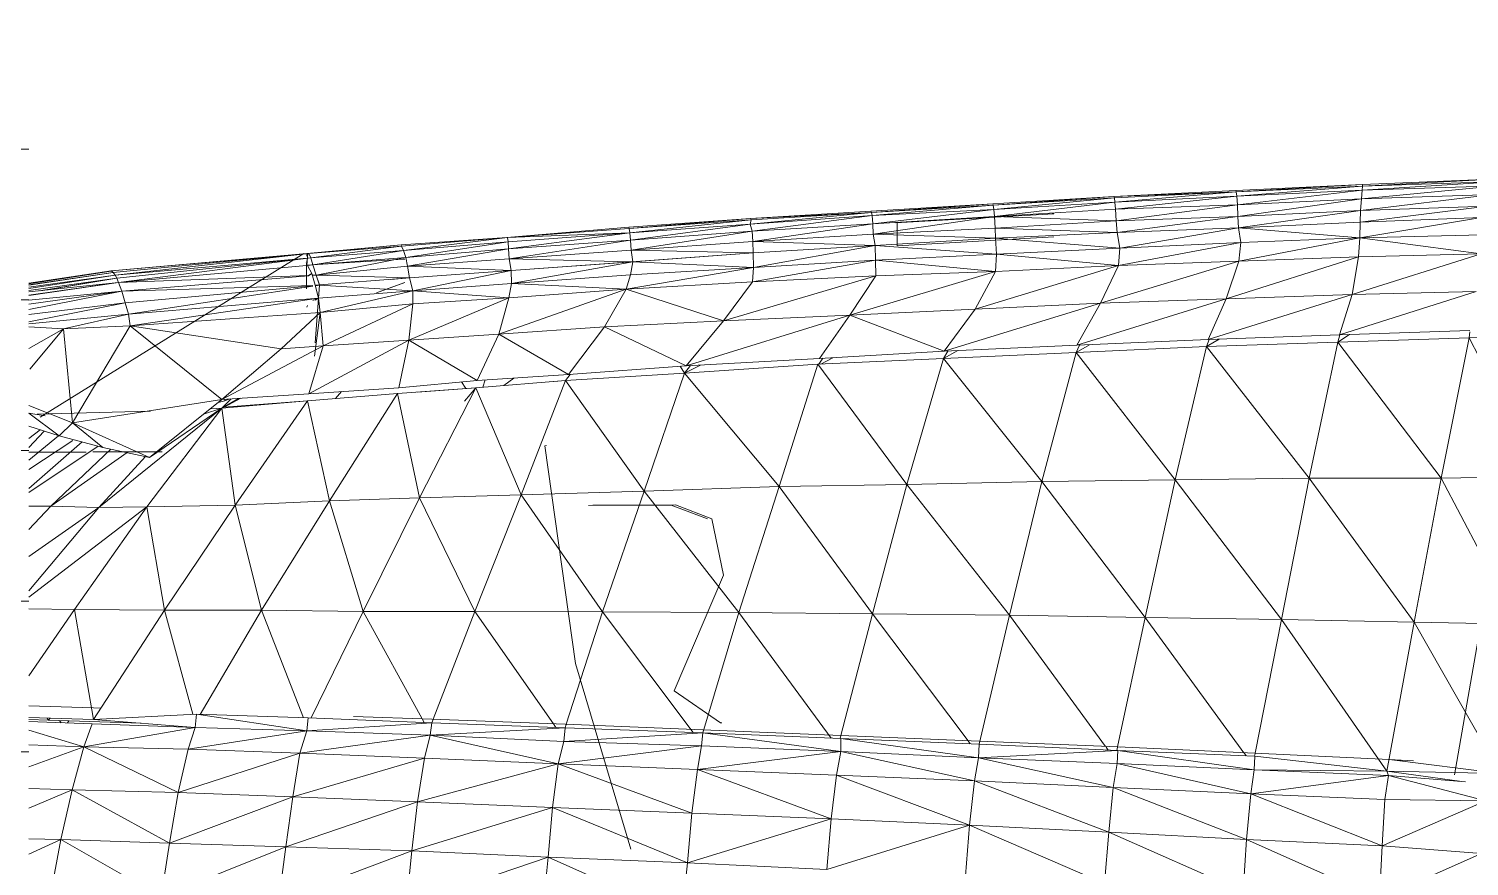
# Model space of a CAD drawing. Header units: inches. Extents: x -4179 to 1631, y -360 to 585.
# Drawn here: x -2059.8 to -2021.55, y 13.77 to 36 of the extents above; entities that cross this region are included whole.
import ezdxf

# ---------------------------------------------------------------- set-up
doc = ezdxf.new("R2010")
doc.units = ezdxf.units.IN
doc.header["$MEASUREMENT"] = 0
for name, color, linetype, lineweight in [('0-1', 7, 'Continuous', 5), ('0-3', 8, 'Continuous', 9), ('A-GENM', 5, 'Continuous', 9), ('A-WALL-PATT-1', 251, 'Continuous', 9)]:
    doc.layers.add(name, color=color, linetype=linetype, lineweight=lineweight)

# ---------------------------------------------------------------- blocks, each defined once
blk = doc.blocks.new('Land_Rover_Evoque_-_SUV_Car_Vehicle_Automobile_13067 - Land Rover EVOQUE_dwg-1230547-BUILDING ELEVATION - WEST')
at = {"layer": 'A-GENM'}
for p, q in [((-2024.385, 31.864), (-2027.754, 31.708)), ((-2024.385, 31.864), (-2027.74, 31.671)), ((-2024.39, 31.827), (-2027.74, 31.671)), ((-2024.39, 31.827), (-2027.724, 31.556)), ((-2020.812, 31.831), (-2024.414, 31.483)), ((-2020.732, 31.945), (-2024.393, 31.713)), ((-2020.812, 31.831), (-2024.393, 31.713)), ((-2024.393, 31.713), (-2024.39, 31.827)), ((-2020.707, 32.021), (-2024.39, 31.827)), ((-2020.732, 31.945), (-2024.39, 31.827)), ((-2024.385, 31.864), (-2024.39, 31.827)), ((-2020.707, 32.021), (-2024.385, 31.864)), ((-2030.989, 31.552), (-2034.204, 31.357)), ((-2030.989, 31.552), (-2034.19, 31.32)), ((-2034.19, 31.32), (-2030.975, 31.514)), ((-2034.174, 31.206), (-2030.975, 31.514)), ((-2030.959, 31.4), (-2034.174, 31.206)), ((-2030.959, 31.4), (-2034.156, 31.015)), ((-2027.754, 31.708), (-2030.989, 31.552)), ((-2030.989, 31.552), (-2027.74, 31.671)), ((-2030.989, 31.552), (-2030.975, 31.514)), ((-2027.74, 31.671), (-2030.975, 31.514)), ((-2030.959, 31.4), (-2030.975, 31.514)), ((-2027.74, 31.671), (-2030.959, 31.4)), ((-2027.724, 31.556), (-2030.959, 31.4)), ((-2030.942, 31.209), (-2030.959, 31.4)), ((-2027.724, 31.556), (-2030.942, 31.209)), ((-2027.754, 31.708), (-2027.74, 31.671)), ((-2027.724, 31.556), (-2027.74, 31.671)), ((-2024.393, 31.713), (-2027.724, 31.556)), ((-2027.724, 31.556), (-2027.707, 31.327)), ((-2024.393, 31.713), (-2027.707, 31.327)), ((-2024.414, 31.483), (-2027.707, 31.327)), ((-2024.414, 31.483), (-2027.693, 31.021)), ((-2020.929, 31.601), (-2024.438, 31.177)), ((-2024.414, 31.483), (-2024.438, 31.177)), ((-2024.393, 31.713), (-2024.414, 31.483)), ((-2020.929, 31.601), (-2024.414, 31.483)), ((-2040.643, 30.816), (-2037.425, 31.125)), ((-2040.643, 30.816), (-2037.409, 31.049)), ((-2040.633, 30.968), (-2037.437, 31.162)), ((-2037.425, 31.125), (-2040.633, 30.968)), ((-2040.621, 30.931), (-2037.425, 31.125)), ((-2040.588, 30.625), (-2037.409, 31.049)), ((-2037.437, 31.162), (-2034.204, 31.357)), ((-2037.425, 31.125), (-2037.437, 31.162)), ((-2037.425, 31.125), (-2034.204, 31.357)), ((-2037.425, 31.125), (-2034.19, 31.32)), ((-2037.409, 31.049), (-2037.425, 31.125)), ((-2037.409, 31.049), (-2034.19, 31.32)), ((-2034.174, 31.206), (-2037.409, 31.049)), ((-2037.392, 30.82), (-2037.409, 31.049)), ((-2034.174, 31.206), (-2037.392, 30.82)), ((-2034.156, 31.015), (-2037.392, 30.82)), ((-2034.156, 31.015), (-2037.377, 30.552)), ((-2036.784, 30.854), (-2032.585, 31.091)), ((-2034.19, 31.32), (-2034.204, 31.357)), ((-2034.174, 31.206), (-2034.19, 31.32)), ((-2034.156, 31.015), (-2034.174, 31.206)), ((-2030.942, 31.209), (-2034.156, 31.015)), ((-2034.156, 31.015), (-2030.927, 30.903)), ((-2034.156, 31.015), (-2034.143, 30.709)), ((-2032.625, 31.088), (-2032.585, 31.091)), ((-2027.707, 31.327), (-2030.942, 31.209)), ((-2030.942, 31.209), (-2030.927, 30.903)), ((-2027.707, 31.327), (-2030.927, 30.903)), ((-2027.693, 31.021), (-2030.927, 30.903)), ((-2027.693, 31.021), (-2030.897, 30.596)), ((-2027.707, 31.327), (-2027.693, 31.021)), ((-2024.438, 31.177), (-2027.693, 31.021)), ((-2027.693, 31.021), (-2027.681, 30.714)), ((-2024.438, 31.177), (-2027.681, 30.714)), ((-2021.231, 30.989), (-2024.455, 30.449)), ((-2021.069, 31.295), (-2024.447, 30.871)), ((-2024.438, 31.177), (-2024.447, 30.871)), ((-2021.231, 30.989), (-2024.447, 30.871)), ((-2024.447, 30.871), (-2021.231, 30.989)), ((-2024.438, 31.177), (-2021.069, 31.295)), ((-2047.103, 30.463), (-2043.868, 30.735)), ((-2047.103, 30.463), (-2043.855, 30.697)), ((-2043.855, 30.697), (-2047.089, 30.464)), ((-2043.868, 30.735), (-2040.633, 30.968)), ((-2043.868, 30.735), (-2043.855, 30.697)), ((-2043.855, 30.697), (-2040.633, 30.968)), ((-2043.855, 30.697), (-2040.621, 30.931)), ((-2043.855, 30.697), (-2043.84, 30.583)), ((-2043.84, 30.583), (-2040.621, 30.931)), ((-2043.84, 30.583), (-2040.643, 30.816)), ((-2043.823, 30.392), (-2040.643, 30.816)), ((-2040.588, 30.625), (-2043.823, 30.392)), ((-2040.588, 30.625), (-2043.809, 30.124)), ((-2040.643, 30.816), (-2040.621, 30.931)), ((-2040.588, 30.625), (-2040.643, 30.816)), ((-2040.621, 30.931), (-2040.633, 30.968)), ((-2037.392, 30.82), (-2040.588, 30.625)), ((-2040.574, 30.357), (-2040.588, 30.625)), ((-2037.392, 30.82), (-2040.574, 30.357)), ((-2037.377, 30.552), (-2037.392, 30.82)), ((-2034.143, 30.709), (-2037.377, 30.552)), ((-2036.784, 30.854), (-2036.743, 30.857)), ((-2036.743, 30.857), (-2036.743, 30.242)), ((-2030.927, 30.903), (-2034.143, 30.709)), ((-2034.143, 30.709), (-2030.897, 30.596)), ((-2034.143, 30.709), (-2034.131, 30.44)), ((-2030.897, 30.596), (-2034.131, 30.44)), ((-2034.131, 30.44), (-2030.897, 30.596)), ((-2030.927, 30.903), (-2030.897, 30.596)), ((-2030.897, 30.596), (-2027.681, 30.714)), ((-2030.897, 30.596), (-2027.681, 30.714)), ((-2030.897, 30.596), (-2030.829, 30.175)), ((-2027.681, 30.714), (-2030.829, 30.175)), ((-2024.447, 30.871), (-2027.681, 30.714)), ((-2027.681, 30.714), (-2024.447, 30.871)), ((-2027.681, 30.714), (-2024.455, 30.449)), ((-2027.681, 30.714), (-2027.613, 30.331)), ((-2024.447, 30.871), (-2024.455, 30.449)), ((-2052.417, 30.037), (-2049.913, 30.269)), ((-2052.365, 30.037), (-2049.913, 30.269)), ((-2052.365, 30.037), (-2049.9, 30.231)), ((-2052.311, 29.923), (-2049.9, 30.231)), ((-2047.103, 30.463), (-2049.913, 30.269)), ((-2049.913, 30.269), (-2049.9, 30.231)), ((-2047.089, 30.464), (-2049.9, 30.231)), ((-2047.103, 30.463), (-2049.9, 30.231)), ((-2049.847, 30.117), (-2049.9, 30.231)), ((-2047.089, 30.464), (-2049.847, 30.117)), ((-2049.847, 30.117), (-2047.074, 30.35)), ((-2049.792, 29.926), (-2047.074, 30.35)), ((-2047.103, 30.463), (-2047.089, 30.464)), ((-2047.089, 30.464), (-2043.84, 30.583)), ((-2047.089, 30.464), (-2047.074, 30.35)), ((-2047.074, 30.35), (-2043.84, 30.583)), ((-2047.058, 30.159), (-2047.074, 30.35)), ((-2047.058, 30.159), (-2043.84, 30.583)), ((-2043.823, 30.392), (-2047.058, 30.159)), ((-2043.823, 30.392), (-2047.045, 29.891)), ((-2043.823, 30.392), (-2043.84, 30.583)), ((-2043.809, 30.124), (-2043.823, 30.392)), ((-2040.574, 30.357), (-2043.809, 30.124)), ((-2037.377, 30.552), (-2040.574, 30.357)), ((-2040.574, 30.357), (-2037.327, 30.246)), ((-2040.574, 30.357), (-2040.562, 30.051)), ((-2037.327, 30.246), (-2040.562, 30.051)), ((-2040.562, 30.051), (-2037.327, 30.246)), ((-2037.327, 30.246), (-2040.553, 29.667)), ((-2037.377, 30.552), (-2034.131, 30.44)), ((-2037.377, 30.552), (-2037.327, 30.246)), ((-2034.131, 30.44), (-2037.327, 30.246)), ((-2037.327, 30.246), (-2034.131, 30.44)), ((-2037.327, 30.246), (-2034.102, 30.018)), ((-2037.327, 30.246), (-2037.318, 29.862)), ((-2032.584, 30.476), (-2036.743, 30.242)), ((-2034.131, 30.44), (-2034.102, 30.018)), ((-2034.131, 30.44), (-2030.829, 30.175)), ((-2030.861, 29.714), (-2027.613, 30.331)), ((-2030.829, 30.175), (-2027.613, 30.331)), ((-2027.666, 29.832), (-2024.455, 30.449)), ((-2027.666, 29.832), (-2027.613, 30.331)), ((-2024.455, 30.449), (-2027.613, 30.331)), ((-2024.489, 29.95), (-2024.455, 30.449)), ((-2021.201, 30.528), (-2024.455, 30.449)), ((-2021.234, 30.029), (-2024.455, 30.449)), ((-2059.498, 25.689), (-2052.493, 30.036)), ((-2052.417, 30.037), (-2057.615, 29.572)), ((-2052.417, 30.037), (-2057.605, 29.572)), ((-2052.365, 30.037), (-2057.605, 29.572)), ((-2052.365, 30.037), (-2057.557, 29.534)), ((-2052.365, 30.037), (-2057.509, 29.458)), ((-2052.311, 29.923), (-2057.509, 29.458)), ((-2052.311, 29.923), (-2057.461, 29.382)), ((-2052.311, 29.923), (-2057.414, 29.267)), ((-2052.429, 29.728), (-2052.391, 30.035)), ((-2049.857, 29.883), (-2052.429, 29.728)), ((-2052.417, 30.037), (-2052.365, 30.037)), ((-2052.417, 29.969), (-2052.417, 30.037)), ((-2052.417, 30.037), (-2052.365, 30.037)), ((-2052.391, 30.035), (-2052.416, 29.729)), ((-2049.857, 29.883), (-2052.416, 29.729)), ((-2052.365, 30.037), (-2052.311, 29.923)), ((-2052.365, 30.037), (-2052.311, 29.923)), ((-2052.311, 29.923), (-2049.847, 30.117)), ((-2052.311, 29.923), (-2052.257, 29.732)), ((-2052.311, 29.923), (-2052.257, 29.732)), ((-2052.257, 29.732), (-2049.847, 30.117)), ((-2052.257, 29.732), (-2049.792, 29.926)), ((-2052.166, 29.464), (-2049.792, 29.926)), ((-2049.857, 29.883), (-2049.816, 29.886)), ((-2049.792, 29.926), (-2049.847, 30.117)), ((-2047.058, 30.159), (-2049.792, 29.926)), ((-2049.74, 29.697), (-2049.792, 29.926)), ((-2049.74, 29.697), (-2047.058, 30.159)), ((-2047.045, 29.891), (-2049.74, 29.697)), ((-2047.045, 29.891), (-2047.058, 30.159)), ((-2043.809, 30.124), (-2047.045, 29.891)), ((-2043.797, 29.818), (-2047.045, 29.891)), ((-2047.045, 29.891), (-2046.993, 29.585)), ((-2043.809, 30.124), (-2040.562, 30.051)), ((-2043.809, 30.124), (-2043.758, 29.818)), ((-2040.562, 30.051), (-2043.797, 29.818)), ((-2040.562, 30.051), (-2043.758, 29.818)), ((-2037.318, 29.862), (-2040.586, 29.284)), ((-2040.562, 30.051), (-2040.553, 29.667)), ((-2037.318, 29.862), (-2040.553, 29.667)), ((-2034.102, 30.018), (-2037.318, 29.862)), ((-2037.318, 29.862), (-2037.313, 29.44)), ((-2037.318, 29.862), (-2034.135, 29.558)), ((-2034.102, 30.018), (-2034.135, 29.558)), ((-2034.102, 30.018), (-2030.829, 30.175)), ((-2034.102, 30.018), (-2030.861, 29.714)), ((-2031.339, 28.715), (-2027.666, 29.832)), ((-2030.861, 29.714), (-2030.829, 30.175)), ((-2030.861, 29.714), (-2027.666, 29.832)), ((-2028.008, 28.833), (-2024.489, 29.95)), ((-2028.008, 28.833), (-2027.666, 29.832)), ((-2024.489, 29.95), (-2027.666, 29.832)), ((-2024.657, 28.951), (-2021.234, 30.029)), ((-2024.657, 28.951), (-2024.489, 29.95)), ((-2021.234, 30.029), (-2024.489, 29.95)), ((-2059.799, 29.25), (-2057.615, 29.572)), ((-2059.799, 29.249), (-2057.605, 29.572)), ((-2059.799, 29.25), (-2057.623, 29.57)), ((-2059.799, 29.234), (-2057.615, 29.57)), ((-2059.799, 29.204), (-2057.557, 29.534)), ((-2059.799, 29.198), (-2057.557, 29.534)), ((-2059.799, 29.143), (-2057.509, 29.458)), ((-2059.799, 29.109), (-2057.509, 29.458)), ((-2057.615, 29.572), (-2057.623, 29.57)), ((-2057.605, 29.572), (-2057.615, 29.572)), ((-2057.557, 29.534), (-2057.605, 29.572)), ((-2057.509, 29.458), (-2057.557, 29.534)), ((-2057.509, 29.458), (-2057.461, 29.382)), ((-2052.424, 29.717), (-2057.414, 29.267)), ((-2052.381, 29.456), (-2057.414, 29.267)), ((-2052.411, 29.732), (-2052.431, 29.79)), ((-2052.429, 29.728), (-2052.429, 29.102)), ((-2052.416, 29.729), (-2052.403, 29.73)), ((-2052.257, 29.732), (-2052.403, 29.719)), ((-2052.282, 29.503), (-2052.403, 29.719)), ((-2052.282, 29.503), (-2052.375, 29.449)), ((-2052.373, 29.44), (-2052.282, 29.503)), ((-2052.193, 29.196), (-2052.282, 29.503)), ((-2052.166, 29.464), (-2052.269, 29.46)), ((-2052.166, 29.464), (-2052.268, 29.456)), ((-2052.257, 29.732), (-2052.166, 29.464)), ((-2052.257, 29.732), (-2052.166, 29.464)), ((-2052.166, 29.464), (-2049.74, 29.697)), ((-2052.166, 29.464), (-2052.08, 29.205)), ((-2052.166, 29.464), (-2052.077, 29.196)), ((-2052.166, 29.464), (-2049.689, 29.39)), ((-2046.993, 29.585), (-2049.74, 29.697)), ((-2049.74, 29.697), (-2049.689, 29.39)), ((-2046.993, 29.585), (-2049.689, 29.39)), ((-2046.993, 29.585), (-2049.689, 29.39)), ((-2046.993, 29.585), (-2049.604, 29.045)), ((-2043.758, 29.818), (-2046.993, 29.585)), ((-2043.797, 29.818), (-2046.993, 29.585)), ((-2046.993, 29.585), (-2046.984, 29.24)), ((-2043.758, 29.818), (-2046.984, 29.24)), ((-2043.827, 29.472), (-2046.984, 29.24)), ((-2040.553, 29.667), (-2043.936, 29.089)), ((-2043.827, 29.472), (-2043.936, 29.089)), ((-2043.758, 29.818), (-2043.827, 29.472)), ((-2040.553, 29.667), (-2043.827, 29.472)), ((-2043.758, 29.818), (-2040.553, 29.667)), ((-2040.553, 29.667), (-2040.586, 29.284)), ((-2034.135, 29.558), (-2038.001, 28.402)), ((-2037.313, 29.44), (-2034.135, 29.558)), ((-2030.861, 29.714), (-2034.67, 28.559)), ((-2034.135, 29.558), (-2034.67, 28.559)), ((-2034.135, 29.558), (-2030.861, 29.714)), ((-2030.861, 29.714), (-2031.339, 28.715)), ((-2059.799, 29.055), (-2057.461, 29.382)), ((-2059.799, 29.015), (-2057.414, 29.267)), ((-2057.414, 29.267), (-2059.799, 28.921)), ((-2057.414, 29.267), (-2059.799, 28.927)), ((-2059.517, 29.045), (-2057.461, 29.382)), ((-2059.481, 29.048), (-2057.461, 29.382)), ((-2057.414, 29.267), (-2057.461, 29.382)), ((-2057.414, 29.267), (-2057.326, 29.037)), ((-2052.376, 29.447), (-2057.326, 29.037)), ((-2052.255, 29.191), (-2057.326, 29.037)), ((-2052.253, 29.18), (-2057.238, 28.731)), ((-2052.258, 29.169), (-2057.152, 28.424)), ((-2052.193, 29.196), (-2049.689, 29.39)), ((-2052.193, 29.196), (-2052.112, 29.193)), ((-2052.106, 28.851), (-2052.192, 29.193)), ((-2052.077, 29.196), (-2052.189, 29.179)), ((-2052.077, 29.196), (-2052.106, 28.851)), ((-2052.077, 29.196), (-2049.604, 29.045)), ((-2050.568, 28.992), (-2049.816, 29.271)), ((-2050.453, 29.033), (-2049.816, 29.271)), ((-2050.186, 29.35), (-2049.689, 29.39)), ((-2049.689, 29.39), (-2049.604, 29.045)), ((-2046.984, 29.24), (-2049.604, 29.045)), ((-2043.936, 29.089), (-2047.321, 27.895)), ((-2046.984, 29.24), (-2047.055, 28.856)), ((-2047.055, 28.856), (-2043.936, 29.089)), ((-2046.984, 29.24), (-2043.936, 29.089)), ((-2043.936, 29.089), (-2044.509, 28.09)), ((-2043.936, 29.089), (-2040.586, 29.284)), ((-2043.936, 29.089), (-2041.351, 28.246)), ((-2037.313, 29.44), (-2041.351, 28.246)), ((-2040.586, 29.284), (-2041.351, 28.246)), ((-2040.586, 29.284), (-2037.313, 29.44)), ((-2037.313, 29.44), (-2038.001, 28.402)), ((-2059.799, 28.794), (-2057.326, 29.037)), ((-2059.799, 28.696), (-2057.326, 29.037)), ((-2059.799, 28.55), (-2057.326, 29.037)), ((-2059.799, 28.415), (-2057.238, 28.731)), ((-2059.799, 28.223), (-2057.238, 28.731)), ((-2057.326, 29.037), (-2057.238, 28.731)), ((-2057.238, 28.731), (-2057.152, 28.424)), ((-2057.152, 28.424), (-2052.106, 28.851)), ((-2057.107, 28.118), (-2052.106, 28.851)), ((-2052.253, 28.788), (-2052.106, 28.851)), ((-2052.198, 28.8), (-2052.106, 28.851)), ((-2052.106, 28.851), (-2052.191, 27.666)), ((-2052.106, 28.851), (-2049.604, 29.045)), ((-2052.062, 28.467), (-2052.106, 28.851)), ((-2052.062, 28.467), (-2052.106, 28.851)), ((-2052.062, 28.467), (-2049.604, 29.045)), ((-2052.062, 28.467), (-2049.598, 28.7)), ((-2049.598, 28.7), (-2051.981, 27.584)), ((-2047.055, 28.856), (-2049.708, 27.74)), ((-2049.598, 28.7), (-2049.708, 27.74)), ((-2049.604, 29.045), (-2049.598, 28.7)), ((-2049.604, 29.045), (-2047.055, 28.856)), ((-2049.598, 28.7), (-2047.055, 28.856)), ((-2047.055, 28.856), (-2047.321, 27.895)), ((-2035.494, 27.444), (-2031.339, 28.715)), ((-2034.67, 28.559), (-2031.339, 28.715)), ((-2031.972, 27.601), (-2028.008, 28.833)), ((-2031.339, 28.715), (-2031.972, 27.601)), ((-2031.339, 28.715), (-2028.008, 28.833)), ((-2028.487, 27.757), (-2024.657, 28.951)), ((-2028.008, 28.833), (-2028.487, 27.757)), ((-2028.008, 28.833), (-2024.657, 28.951)), ((-2025.001, 27.875), (-2021.366, 29.03)), ((-2024.657, 28.951), (-2025.001, 27.875)), ((-2024.657, 28.951), (-2021.366, 29.03)), ((-2019.716, 28.992), (-2021.948, 16.199)), ((-2059.799, 28.168), (-2057.152, 28.424)), ((-2058.88, 28.039), (-2057.152, 28.424)), ((-2057.107, 28.118), (-2057.152, 28.424)), ((-2057.107, 28.118), (-2052.062, 28.467)), ((-2053.097, 27.506), (-2052.062, 28.467)), ((-2052.062, 28.467), (-2053.097, 27.506)), ((-2052.403, 28.654), (-2052.415, 28.615)), ((-2052.062, 28.467), (-2052.216, 27.315)), ((-2052.062, 28.467), (-2051.981, 27.584)), ((-2038.001, 28.402), (-2042.349, 27.054)), ((-2038.001, 28.402), (-2041.351, 28.246)), ((-2038.001, 28.402), (-2038.806, 27.249)), ((-2034.67, 28.559), (-2038.001, 28.402)), ((-2038.001, 28.402), (-2035.494, 27.444)), ((-2034.67, 28.559), (-2035.494, 27.444)), ((-2059.799, 28.086), (-2058.88, 28.039)), ((-2059.799, 27.519), (-2058.88, 28.039)), ((-2059.769, 26.966), (-2058.88, 28.039)), ((-2058.88, 28.039), (-2057.107, 28.118)), ((-2058.64, 25.543), (-2058.88, 28.039)), ((-2058.64, 25.543), (-2057.107, 28.118)), ((-2057.107, 28.118), (-2053.097, 27.506)), ((-2057.107, 28.118), (-2054.672, 26.161)), ((-2044.509, 28.09), (-2047.321, 27.895)), ((-2044.509, 28.09), (-2045.468, 26.821)), ((-2041.351, 28.246), (-2044.509, 28.09)), ((-2044.509, 28.09), (-2042.349, 27.054)), ((-2041.351, 28.246), (-2042.349, 27.054)), ((-2025.001, 27.875), (-2021.536, 27.993)), ((-2021.533, 27.96), (-2021.555, 27.801)), ((-2054.672, 26.161), (-2051.981, 27.584)), ((-2053.097, 27.506), (-2051.981, 27.584)), ((-2049.708, 27.74), (-2052.36, 26.316)), ((-2051.981, 27.584), (-2052.36, 26.316)), ((-2049.708, 27.74), (-2051.981, 27.584)), ((-2049.708, 27.74), (-2049.973, 26.472)), ((-2047.321, 27.895), (-2049.708, 27.74)), ((-2049.708, 27.74), (-2047.894, 26.665)), ((-2047.321, 27.895), (-2047.894, 26.665)), ((-2047.321, 27.895), (-2045.468, 26.821)), ((-2035.494, 27.444), (-2031.972, 27.601)), ((-2031.991, 27.408), (-2028.525, 27.565)), ((-2031.99, 27.408), (-2031.632, 27.616)), ((-2031.899, 27.604), (-2031.99, 27.408)), ((-2031.972, 27.601), (-2028.487, 27.757)), ((-2029.361, 24.03), (-2028.525, 27.565)), ((-2028.525, 27.565), (-2028.19, 27.767)), ((-2028.456, 27.758), (-2028.525, 27.565)), ((-2028.525, 27.565), (-2025.041, 27.683)), ((-2025.8, 24.071), (-2028.525, 27.565)), ((-2028.487, 27.757), (-2025.001, 27.875)), ((-2025.8, 24.071), (-2025.041, 27.683)), ((-2025.041, 27.683), (-2021.555, 27.801)), ((-2022.296, 24.074), (-2025.041, 27.683)), ((-2025.04, 27.683), (-2024.729, 27.884)), ((-2024.991, 27.878), (-2025.04, 27.683)), ((-2022.296, 24.074), (-2021.555, 27.801)), ((-2022.296, 24.074), (-2021.555, 27.801)), ((-2021.555, 27.801), (-2019.052, 27.88)), ((-2019.657, 24.114), (-2021.555, 27.801)), ((-2053.097, 27.506), (-2054.672, 26.161)), ((-2038.806, 27.249), (-2042.349, 27.054)), ((-2038.845, 27.095), (-2035.514, 27.252)), ((-2038.717, 27.254), (-2038.82, 27.096)), ((-2035.494, 27.444), (-2038.806, 27.249)), ((-2038.767, 27.099), (-2038.449, 27.27)), ((-2036.487, 23.909), (-2035.514, 27.252)), ((-2035.514, 27.252), (-2035.129, 27.46)), ((-2035.399, 27.448), (-2035.514, 27.252)), ((-2035.514, 27.252), (-2031.991, 27.408)), ((-2032.905, 23.989), (-2035.514, 27.252)), ((-2032.905, 23.989), (-2031.991, 27.408)), ((-2029.361, 24.03), (-2031.991, 27.408)), ((-2045.468, 26.821), (-2047.894, 26.665)), ((-2045.545, 26.667), (-2042.388, 26.862)), ((-2045.545, 26.667), (-2045.428, 26.824)), ((-2042.349, 27.054), (-2045.468, 26.821)), ((-2043.456, 23.731), (-2042.388, 26.862)), ((-2042.506, 27.042), (-2042.388, 26.862)), ((-2042.388, 26.862), (-2038.845, 27.095)), ((-2042.388, 26.862), (-2041.963, 27.075)), ((-2042.388, 26.862), (-2042.233, 27.06)), ((-2039.876, 23.848), (-2042.388, 26.862)), ((-2039.876, 23.848), (-2038.845, 27.095)), ((-2036.487, 23.909), (-2038.845, 27.095)), ((-2049.973, 26.472), (-2052.36, 26.316)), ((-2050.012, 26.318), (-2047.933, 26.473)), ((-2047.894, 26.665), (-2049.973, 26.472)), ((-2049.476, 26.353), (-2047.933, 26.473)), ((-2049.426, 23.553), (-2047.933, 26.473)), ((-2048.192, 26.454), (-2048.308, 26.627)), ((-2047.933, 26.473), (-2048.228, 26.12)), ((-2047.933, 26.473), (-2047.977, 26.412)), ((-2047.933, 26.473), (-2045.545, 26.667)), ((-2046.73, 23.632), (-2047.933, 26.473)), ((-2047.742, 26.489), (-2047.68, 26.679)), ((-2047.184, 26.534), (-2046.919, 26.728)), ((-2046.73, 23.632), (-2045.545, 26.667)), ((-2045.862, 26.636), (-2045.545, 26.667)), ((-2043.456, 23.731), (-2045.545, 26.667)), ((-2058.64, 25.543), (-2054.672, 26.161)), ((-2056.593, 24.622), (-2054.672, 26.161)), ((-2054.775, 26.079), (-2054.595, 26.122)), ((-2054.673, 25.93), (-2054.229, 26.191)), ((-2054.673, 25.93), (-2054.426, 26.177)), ((-2054.673, 25.93), (-2052.4, 26.124)), ((-2054.672, 26.161), (-2052.36, 26.316)), ((-2054.622, 25.96), (-2052.4, 26.124)), ((-2054.616, 25.96), (-2054.17, 26.194)), ((-2054.491, 26.173), (-2054.595, 26.122)), ((-2054.591, 26.166), (-2054.595, 26.122)), ((-2054.318, 23.357), (-2052.4, 26.124)), ((-2054.318, 23.357), (-2052.4, 26.124)), ((-2052.4, 26.124), (-2050.012, 26.318)), ((-2052.4, 26.124), (-2050.012, 26.318)), ((-2051.814, 23.474), (-2052.4, 26.124)), ((-2051.814, 23.474), (-2050.012, 26.318)), ((-2051.656, 26.184), (-2051.496, 26.372)), ((-2049.426, 23.553), (-2050.012, 26.318)), ((-2059.799, 26.003), (-2058.64, 25.543)), ((-2059.799, 25.8), (-2058.991, 25.196)), ((-2059.799, 25.799), (-2059.363, 25.729)), ((-2059.578, 25.771), (-2058.264, 25.811)), ((-2056.564, 25.851), (-2058.264, 25.811)), ((-2057.94, 23.296), (-2054.673, 25.93)), ((-2056.668, 23.316), (-2054.673, 25.93)), ((-2054.673, 25.93), (-2056.593, 24.622)), ((-2054.673, 25.93), (-2055.161, 25.769)), ((-2054.977, 25.917), (-2054.673, 25.93)), ((-2054.318, 23.357), (-2054.673, 25.93)), ((-2059.799, 25.451), (-2058.991, 25.196)), ((-2059.799, 25.451), (-2058.991, 25.196)), ((-2059.799, 25.124), (-2059.498, 25.356)), ((-2059.799, 24.889), (-2059.388, 25.321)), ((-2058.991, 25.196), (-2058.64, 25.543)), ((-2058.64, 25.543), (-2057.83, 24.89)), ((-2058.64, 25.543), (-2056.593, 24.622)), ((-2059.799, 24.551), (-2059.007, 25.201)), ((-2059.799, 24.305), (-2058.628, 25.07)), ((-2059.799, 23.799), (-2058.382, 25.035)), ((-2059.799, 23.69), (-2057.954, 24.923)), ((-2058.991, 25.196), (-2057.83, 24.89)), ((-2058.991, 25.196), (-2057.83, 24.89)), ((-2057.83, 24.89), (-2056.593, 24.622)), ((-2057.83, 24.89), (-2056.593, 24.622)), ((-2046.057, 24.937), (-2046.096, 24.934)), ((-2046.096, 24.934), (-2045.283, 19.153)), ((-2058.273, 24.762), (-2059.799, 24.761)), ((-2059.799, 24.762), (-2059.111, 24.762)), ((-2059.213, 23.333), (-2057.622, 24.845)), ((-2059.213, 23.333), (-2057.622, 24.845)), ((-2059.213, 23.333), (-2057.188, 24.751)), ((-2058.103, 24.774), (-2056.254, 24.776)), ((-2057.94, 23.296), (-2056.702, 24.646)), ((-2019.657, 24.114), (-2022.296, 24.074)), ((-2043.456, 23.731), (-2046.73, 23.632)), ((-2043.456, 23.731), (-2044.564, 20.522)), ((-2039.876, 23.848), (-2043.456, 23.731)), ((-2040.944, 20.506), (-2043.456, 23.731)), ((-2040.944, 20.506), (-2039.876, 23.848)), ((-2036.487, 23.909), (-2039.876, 23.848)), ((-2037.4, 20.47), (-2039.876, 23.848)), ((-2037.4, 20.47), (-2036.487, 23.909)), ((-2032.905, 23.989), (-2036.487, 23.909)), ((-2033.761, 20.435), (-2036.487, 23.909)), ((-2033.761, 20.435), (-2032.905, 23.989)), ((-2029.361, 24.03), (-2032.905, 23.989)), ((-2030.16, 20.379), (-2032.905, 23.989)), ((-2029.361, 24.03), (-2030.16, 20.379)), ((-2029.361, 24.03), (-2025.8, 24.071)), ((-2029.361, 24.03), (-2026.54, 20.325)), ((-2026.54, 20.325), (-2025.8, 24.071)), ((-2025.8, 24.071), (-2022.296, 24.074)), ((-2025.8, 24.071), (-2023.017, 20.251)), ((-2023.017, 20.251), (-2022.296, 24.074)), ((-2022.296, 24.074), (-2023.017, 20.251)), ((-2020.263, 20.196), (-2022.296, 24.074)), ((-2059.799, 22.707), (-2059.213, 23.333)), ((-2059.213, 23.333), (-2059.799, 23.333)), ((-2059.799, 22.707), (-2059.213, 23.333)), ((-2057.94, 23.296), (-2059.213, 23.333)), ((-2054.318, 23.357), (-2056.668, 23.316)), ((-2054.318, 23.357), (-2056.198, 20.57)), ((-2056.198, 20.57), (-2054.318, 23.357)), ((-2051.814, 23.474), (-2054.318, 23.357)), ((-2053.617, 20.573), (-2054.318, 23.357)), ((-2051.814, 23.474), (-2053.617, 20.573)), ((-2049.426, 23.553), (-2051.814, 23.474)), ((-2050.919, 20.536), (-2051.814, 23.474)), ((-2049.426, 23.553), (-2050.919, 20.536)), ((-2046.73, 23.632), (-2049.426, 23.553)), ((-2047.953, 20.538), (-2049.426, 23.553)), ((-2046.73, 23.632), (-2047.953, 20.538)), ((-2044.564, 20.522), (-2046.73, 23.632)), ((-2042.745, 23.354), (-2044.939, 23.352)), ((-2042.627, 23.362), (-2044.821, 23.36)), ((-2041.782, 22.99), (-2042.745, 23.354)), ((-2041.664, 22.998), (-2042.627, 23.362)), ((-2056.668, 23.316), (-2059.799, 20.916)), ((-2059.799, 21.087), (-2057.94, 23.296)), ((-2057.94, 23.296), (-2059.799, 21.991)), ((-2056.668, 23.316), (-2058.585, 20.587)), ((-2056.668, 23.316), (-2057.94, 23.296)), ((-2056.198, 20.57), (-2056.668, 23.316)), ((-2041.355, 21.5), (-2041.664, 22.998)), ((-2042.661, 18.425), (-2041.355, 21.5)), ((-2058.585, 20.587), (-2059.799, 20.601)), ((-2058.585, 20.587), (-2059.799, 18.826)), ((-2056.198, 20.57), (-2058.585, 20.587)), ((-2058.585, 20.587), (-2058.078, 17.669)), ((-2056.198, 20.57), (-2058.078, 17.669)), ((-2056.198, 20.57), (-2058.078, 17.669)), ((-2053.617, 20.573), (-2056.198, 20.57)), ((-2056.198, 20.57), (-2055.445, 17.811)), ((-2053.617, 20.573), (-2055.247, 17.802)), ((-2050.919, 20.536), (-2053.617, 20.573)), ((-2053.617, 20.573), (-2052.506, 17.716)), ((-2050.919, 20.536), (-2052.303, 17.708)), ((-2047.953, 20.538), (-2050.919, 20.536)), ((-2050.919, 20.536), (-2049.352, 17.684)), ((-2047.953, 20.538), (-2049.06, 17.674)), ((-2044.564, 20.522), (-2047.953, 20.538)), ((-2047.953, 20.538), (-2045.871, 17.556)), ((-2044.564, 20.522), (-2045.53, 17.54)), ((-2040.944, 20.506), (-2044.564, 20.522)), ((-2042.156, 17.326), (-2044.564, 20.522)), ((-2040.944, 20.506), (-2041.906, 17.316)), ((-2037.4, 20.47), (-2040.944, 20.506)), ((-2038.494, 17.176), (-2040.944, 20.506)), ((-2037.4, 20.47), (-2038.237, 17.242)), ((-2033.761, 20.435), (-2037.4, 20.47)), ((-2034.86, 17.104), (-2037.4, 20.47)), ((-2033.761, 20.435), (-2034.564, 17.015)), ((-2030.16, 20.379), (-2033.761, 20.435)), ((-2031.209, 16.955), (-2033.761, 20.435)), ((-2030.16, 20.379), (-2030.891, 16.94)), ((-2030.16, 20.379), (-2026.54, 20.325)), ((-2030.16, 20.379), (-2027.534, 16.785)), ((-2026.54, 20.325), (-2027.24, 16.77)), ((-2026.54, 20.325), (-2023.017, 20.251)), ((-2026.54, 20.325), (-2023.738, 16.294)), ((-2023.017, 20.251), (-2023.738, 16.294)), ((-2023.017, 20.251), (-2023.738, 16.294)), ((-2020.727, 16.231), (-2023.017, 20.251)), ((-2020.263, 20.196), (-2023.017, 20.251)), ((-2045.283, 19.153), (-2043.811, 14.228)), ((-2041.429, 17.581), (-2042.661, 18.425)), ((-2059.799, 18.028), (-2058.079, 17.975)), ((-2058.079, 17.975), (-2057.883, 17.969)), ((-2058.078, 17.669), (-2059.799, 17.721)), ((-2059.799, 17.666), (-2059.273, 17.648)), ((-2058.115, 17.553), (-2059.799, 17.615)), ((-2059.307, 17.706), (-2059.273, 17.648)), ((-2059.273, 17.648), (-2059.23, 17.703)), ((-2056.818, 17.571), (-2059.273, 17.648)), ((-2058.938, 17.583), (-2058.982, 17.639)), ((-2058.774, 17.577), (-2058.733, 17.631)), ((-2058.078, 17.669), (-2055.343, 17.805)), ((-2058.078, 17.669), (-2055.38, 17.459)), ((-2055.343, 17.805), (-2055.38, 17.459)), ((-2052.377, 17.711), (-2055.343, 17.805)), ((-2052.414, 17.366), (-2055.343, 17.805)), ((-2052.414, 17.366), (-2052.377, 17.711)), ((-2049.101, 17.58), (-2052.377, 17.711)), ((-2051.174, 17.747), (-2049.102, 17.676)), ((-2049.351, 17.682), (-2049.299, 17.588)), ((-2049.102, 17.676), (-2045.559, 17.544)), ((-2049.061, 17.672), (-2049.097, 17.579)), ((-2058.34, 16.939), (-2059.799, 17.384)), ((-2058.34, 16.939), (-2058.115, 17.553)), ((-2058.34, 16.939), (-2055.38, 17.459)), ((-2055.38, 17.459), (-2058.115, 17.553)), ((-2055.566, 16.883), (-2055.38, 17.459)), ((-2055.566, 16.883), (-2052.414, 17.366)), ((-2052.414, 17.366), (-2055.38, 17.459)), ((-2052.414, 17.366), (-2055.38, 17.459)), ((-2052.601, 16.77), (-2052.414, 17.366)), ((-2052.601, 16.77), (-2049.139, 17.253)), ((-2049.101, 17.58), (-2052.414, 17.366)), ((-2049.139, 17.253), (-2052.414, 17.366)), ((-2049.139, 17.253), (-2052.414, 17.366)), ((-2049.289, 16.639), (-2049.139, 17.253)), ((-2049.139, 17.253), (-2049.101, 17.58)), ((-2045.558, 17.448), (-2049.139, 17.253)), ((-2045.595, 17.083), (-2049.139, 17.253)), ((-2045.744, 16.488), (-2049.139, 17.253)), ((-2045.595, 17.083), (-2049.139, 17.253)), ((-2045.558, 17.448), (-2049.101, 17.58)), ((-2045.867, 17.551), (-2045.802, 17.457)), ((-2045.595, 17.083), (-2045.558, 17.448)), ((-2041.898, 17.316), (-2045.595, 17.083)), ((-2045.531, 17.539), (-2045.56, 17.448)), ((-2045.559, 17.544), (-2041.9, 17.394)), ((-2045.559, 17.544), (-2045.513, 17.538)), ((-2041.898, 17.316), (-2045.558, 17.448)), ((-2041.898, 17.316), (-2041.936, 16.971)), ((-2041.9, 17.394), (-2038.24, 17.243)), ((-2038.24, 17.166), (-2041.898, 17.316)), ((-2038.239, 16.821), (-2041.898, 17.316)), ((-2041.429, 17.581), (-2041.394, 17.583)), ((-2038.237, 17.241), (-2038.256, 17.166)), ((-2038.24, 17.243), (-2034.562, 17.092)), ((-2058.34, 16.939), (-2059.799, 16.992)), ((-2058.34, 16.939), (-2059.799, 16.41)), ((-2058.644, 15.805), (-2058.34, 16.939)), ((-2055.832, 15.731), (-2058.34, 16.939)), ((-2055.566, 16.883), (-2058.34, 16.939)), ((-2055.832, 15.731), (-2055.566, 16.883)), ((-2052.601, 16.77), (-2055.566, 16.883)), ((-2045.744, 16.488), (-2045.595, 17.083)), ((-2045.744, 16.488), (-2041.936, 16.971)), ((-2041.936, 16.971), (-2045.595, 17.083)), ((-2041.936, 16.971), (-2045.595, 17.083)), ((-2042.046, 16.337), (-2041.936, 16.971)), ((-2038.239, 16.821), (-2041.936, 16.971)), ((-2038.239, 16.821), (-2041.936, 16.971)), ((-2038.24, 17.166), (-2034.561, 17.015)), ((-2038.24, 17.166), (-2038.239, 16.821)), ((-2038.24, 17.166), (-2034.58, 16.65)), ((-2034.8, 17.025), (-2034.858, 17.102)), ((-2034.58, 16.65), (-2034.561, 17.015)), ((-2034.58, 16.65), (-2030.883, 16.845)), ((-2034.562, 17.092), (-2030.884, 16.941)), ((-2034.561, 17.015), (-2030.883, 16.845)), ((-2031.138, 16.857), (-2031.196, 16.937)), ((-2030.891, 16.937), (-2030.911, 16.844)), ((-2030.901, 16.937), (-2030.884, 16.941)), ((-2030.883, 16.845), (-2030.901, 16.499)), ((-2030.884, 16.941), (-2027.244, 16.771)), ((-2030.884, 16.941), (-2030.808, 16.93)), ((-2030.883, 16.845), (-2027.242, 16.694)), ((-2030.883, 16.845), (-2027.261, 16.329)), ((-2055.832, 15.731), (-2052.601, 16.77)), ((-2052.789, 15.618), (-2052.601, 16.77)), ((-2052.789, 15.618), (-2049.289, 16.639)), ((-2049.289, 16.639), (-2052.601, 16.77)), ((-2049.477, 15.486), (-2049.289, 16.639)), ((-2049.477, 15.486), (-2045.744, 16.488)), ((-2045.744, 16.488), (-2049.289, 16.639)), ((-2045.893, 15.335), (-2045.744, 16.488)), ((-2042.196, 15.185), (-2045.744, 16.488)), ((-2042.046, 16.337), (-2045.744, 16.488)), ((-2042.046, 16.337), (-2038.239, 16.821)), ((-2038.349, 16.187), (-2038.239, 16.821)), ((-2038.239, 16.821), (-2034.58, 16.65)), ((-2034.69, 16.036), (-2038.239, 16.821)), ((-2038.239, 16.821), (-2034.58, 16.65)), ((-2034.69, 16.036), (-2034.58, 16.65)), ((-2034.58, 16.65), (-2030.901, 16.499)), ((-2031.011, 15.866), (-2034.58, 16.65)), ((-2034.58, 16.65), (-2030.901, 16.499)), ((-2031.011, 15.866), (-2030.901, 16.499)), ((-2030.901, 16.499), (-2027.261, 16.329)), ((-2027.353, 15.696), (-2030.901, 16.499)), ((-2030.901, 16.499), (-2027.261, 16.329)), ((-2027.53, 16.779), (-2027.475, 16.704)), ((-2027.261, 16.329), (-2027.242, 16.694)), ((-2027.241, 16.766), (-2027.255, 16.695)), ((-2027.244, 16.771), (-2023.682, 16.602)), ((-2023.738, 16.294), (-2027.242, 16.694)), ((-2020.727, 16.231), (-2023.682, 16.602)), ((-2023.365, 16.577), (-2023.682, 16.602)), ((-2023.682, 16.602), (-2023.029, 16.571)), ((-2042.196, 15.185), (-2042.046, 16.337)), ((-2038.499, 15.034), (-2042.046, 16.337)), ((-2038.349, 16.187), (-2042.046, 16.337)), ((-2038.499, 15.034), (-2038.349, 16.187)), ((-2038.349, 16.187), (-2034.82, 14.864)), ((-2038.349, 16.187), (-2034.69, 16.036)), ((-2027.353, 15.696), (-2027.261, 16.329)), ((-2027.353, 15.696), (-2023.699, 16.179)), ((-2027.261, 16.329), (-2023.699, 16.179)), ((-2027.261, 16.329), (-2023.699, 16.179)), ((-2023.738, 16.294), (-2027.261, 16.329)), ((-2023.79, 15.545), (-2023.699, 16.179)), ((-2021.812, 16.029), (-2023.738, 16.294)), ((-2020.727, 16.231), (-2023.738, 16.294)), ((-2023.738, 16.294), (-2023.699, 16.179)), ((-2021.655, 16.016), (-2023.699, 16.179)), ((-2021.115, 15.509), (-2023.699, 16.179)), ((-2058.644, 15.805), (-2059.799, 15.838)), ((-2058.644, 15.805), (-2059.799, 15.318)), ((-2058.949, 14.479), (-2058.644, 15.805)), ((-2056.06, 14.386), (-2058.644, 15.805)), ((-2058.644, 15.805), (-2055.832, 15.731)), ((-2056.06, 14.386), (-2055.832, 15.731)), ((-2055.832, 15.731), (-2052.789, 15.618)), ((-2034.82, 14.864), (-2034.69, 16.036)), ((-2034.69, 16.036), (-2031.123, 14.675)), ((-2034.69, 16.036), (-2031.011, 15.866)), ((-2031.123, 14.675), (-2031.011, 15.866)), ((-2031.011, 15.866), (-2027.464, 14.486)), ((-2031.011, 15.866), (-2027.353, 15.696)), ((-2027.464, 14.486), (-2027.353, 15.696)), ((-2027.353, 15.696), (-2023.863, 14.316)), ((-2027.353, 15.696), (-2023.79, 15.545)), ((-2056.06, 14.386), (-2052.789, 15.618)), ((-2052.976, 14.292), (-2052.789, 15.618)), ((-2052.976, 14.292), (-2049.477, 15.486)), ((-2052.789, 15.618), (-2049.477, 15.486)), ((-2049.626, 14.18), (-2049.477, 15.486)), ((-2049.626, 14.18), (-2045.893, 15.335)), ((-2049.477, 15.486), (-2045.893, 15.335)), ((-2045.893, 15.335), (-2046.005, 14.01)), ((-2045.893, 15.335), (-2042.307, 13.859)), ((-2045.893, 15.335), (-2042.196, 15.185)), ((-2023.863, 14.316), (-2023.79, 15.545)), ((-2021.115, 15.509), (-2023.863, 14.316)), ((-2021.115, 15.509), (-2023.79, 15.545)), ((-2042.307, 13.859), (-2042.196, 15.185)), ((-2042.307, 13.859), (-2038.499, 15.034)), ((-2042.196, 15.185), (-2038.499, 15.034)), ((-2038.499, 15.034), (-2038.61, 13.69)), ((-2038.499, 15.034), (-2034.82, 14.864)), ((-2034.82, 14.864), (-2038.61, 13.69)), ((-2034.82, 14.864), (-2034.932, 13.52)), ((-2034.82, 14.864), (-2031.123, 14.675)), ((-2034.82, 14.864), (-2031.234, 13.311)), ((-2031.123, 14.675), (-2031.234, 13.311)), ((-2031.123, 14.675), (-2027.464, 14.486)), ((-2031.123, 14.675), (-2027.556, 13.103)), ((-2058.949, 14.479), (-2059.799, 14.503)), ((-2058.949, 14.479), (-2059.799, 14.093)), ((-2059.214, 13.058), (-2058.949, 14.479)), ((-2056.286, 12.964), (-2058.949, 14.479)), ((-2058.949, 14.479), (-2056.06, 14.386)), ((-2056.286, 12.964), (-2056.06, 14.386)), ((-2056.286, 12.964), (-2052.976, 14.292)), ((-2056.06, 14.386), (-2052.976, 14.292)), ((-2052.976, 14.292), (-2053.166, 12.852)), ((-2053.166, 12.852), (-2049.626, 14.18)), ((-2052.976, 14.292), (-2049.626, 14.18)), ((-2049.626, 14.18), (-2049.776, 12.74)), ((-2049.626, 14.18), (-2046.005, 14.01)), ((-2027.464, 14.486), (-2027.556, 13.103)), ((-2027.464, 14.486), (-2023.863, 14.316)), ((-2027.464, 14.486), (-2023.936, 12.914)), ((-2023.863, 14.316), (-2023.936, 12.914)), ((-2021.225, 14.107), (-2023.863, 14.316)), ((-2049.776, 12.74), (-2046.005, 14.01)), ((-2046.005, 14.01), (-2046.154, 12.607)), ((-2046.005, 14.01), (-2042.457, 12.438)), ((-2046.005, 14.01), (-2042.307, 13.859)), ((-2042.457, 12.438), (-2042.307, 13.859)), ((-2042.307, 13.859), (-2038.61, 13.69)), ((-2021.225, 14.107), (-2023.936, 12.914))]:
    blk.add_line(p, q, dxfattribs=at)
blk = doc.blocks.new('Land_Rover_Evoque_-_SUV_Car_Vehicle_Automobile_13067 - Land_Rover_Evoque_-_SUV_Car_Vehicle_Automobile_13067-1230553-BUILDING ELEVATION - WEST')
blk.add_blockref('Land_Rover_Evoque_-_SUV_Car_Vehicle_Automobile_13067 - Land Rover EVOQUE_dwg-1230547-BUILDING ELEVATION - WEST', (0, 0))
blk = doc.blocks.new('CTR  - Topography_rvt-1-BUILDING ELEVATION - WEST')
at = {"layer": '0-3'}
blk.add_blockref('Land_Rover_Evoque_-_SUV_Car_Vehicle_Automobile_13067 - Land_Rover_Evoque_-_SUV_Car_Vehicle_Automobile_13067-1230553-BUILDING ELEVATION - WEST', (0, 0), dxfattribs=at)

msp = doc.modelspace()

# ---------------------------------------------------------------- hatches: boundary and pattern name
at = {"layer": 'A-WALL-PATT-1'}
h = msp.add_hatch(dxfattribs=at)
h.set_pattern_fill('FP_11', color=256, style=0, pattern_type=2)
h.set_pattern_definition([(0, (-2061.924, 0.8), (0, 4), []), (90, (-2061.924, 0.8), (-8, 8), [4, -28]), (90, (-2045.924, 4.8), (-8, 8), [4, -28])])
h.paths.add_polyline_path([(-2075.5118, 0), (-2059.7987, 0), (-2059.7987, 36), (-2255.9626, 36), (-2255.9626, 0), (-2079.7327, 0)], flags=0)

# ---------------------------------------------------------------- block references
at = {"layer": '0-1'}
msp.add_blockref('CTR  - Topography_rvt-1-BUILDING ELEVATION - WEST', (0, 0), dxfattribs=at)

doc.saveas('drawing.dxf')
